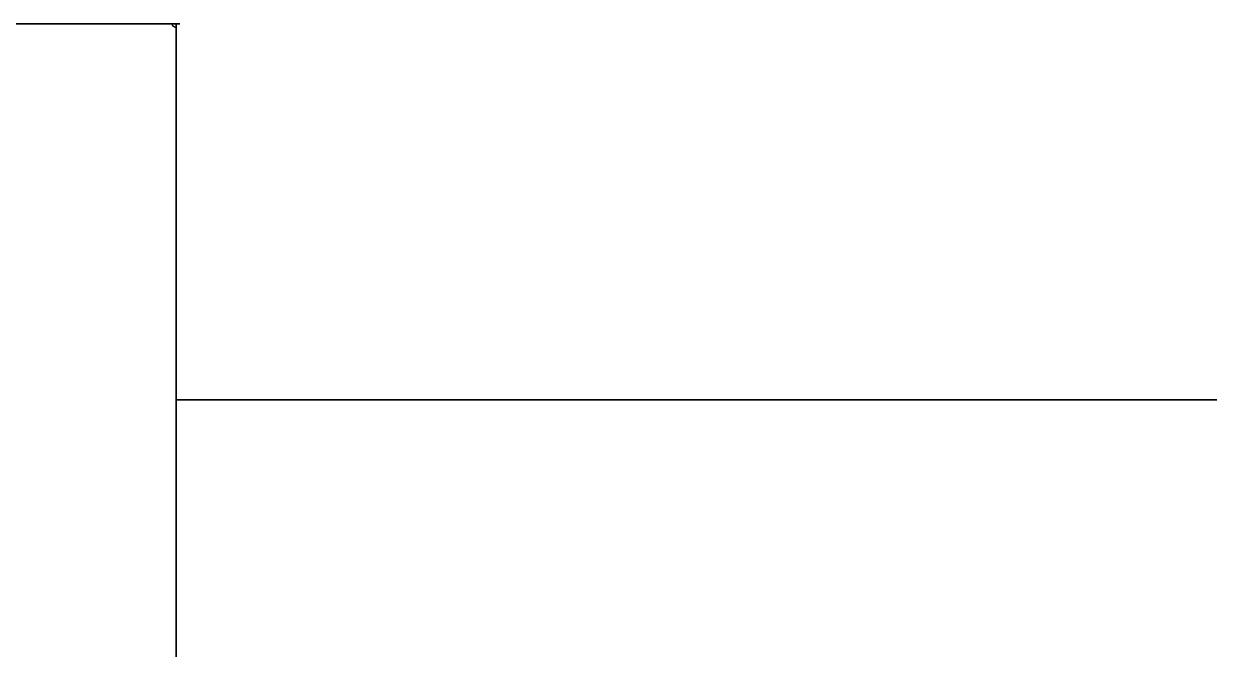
# Model space of a CAD drawing. Header units: millimetres. Extents: x -125 to 1811, y -680 to 320.
# Drawn here: x 132.95 to 164.45, y 63.37 to 80 of the extents above; entities that cross this region are included whole.
import ezdxf

# ---------------------------------------------------------------- set-up
doc = ezdxf.new("R2010")
doc.units = ezdxf.units.MM
doc.header["$MEASUREMENT"] = 0

msp = doc.modelspace()

# ---------------------------------------------------------------- linework, layer by layer
for p, q in [((136.9, 80, 425), (125, 80, 425)), ((125, 80, 425), (136.9, 80, 425)), ((137, 80, 665), (125, 80, 665)), ((125, 80, 665), (137, 80, 665)), ((137, 80, 425.1), (137, 80, 665)), ((137, 80, 665), (137, 12.45, 665)), ((137, 12.45, 665), (137, 80, 665)), ((137, 80, 665), (137, 80, 425.1)), ((137, 12.45, 425), (137, 79.9, 425)), ((137, 79.9, 425), (137, 12.45, 425)), ((137, 4.45, 316), (137, 70, 316)), ((137, 70, 316), (137, 70, 300)), ((137, 70, 300), (137, -70, 300)), ((137, 70, 684), (137, 4.45, 684)), ((137, 70, 700), (137, 70, 684)), ((137, -70, 700), (137, 70, 700)), ((137, 70, 300), (137, -70, 300)), ((637, 70, 300), (137, 70, 300)), ((137, 70, 700), (637, 70, 700)), ((137, -70, 700), (137, 70, 700)), ((137, 70, 316), (637, 70, 316)), ((137, 4.45, 316), (137, 70, 316)), ((137, 70, 684), (137, 4.45, 684)), ((637, 70, 684), (137, 70, 684)), ((137, 70, 684), (637, 70, 684)), ((137, 70, 700), (137, 70, 684)), ((637, 70, 700), (137, 70, 700)), ((137, 70, 300), (637, 70, 300)), ((137, 70, 316), (137, 70, 300)), ((637, 70, 316), (137, 70, 316))]:
    msp.add_line(p, q)
at = {"extrusion": (1.58331e-11, 4.28335e-12, -1)}
msp.add_arc((-137, 80, -425), 0.1, 329.7241, 0, dxfattribs=at)
at = {"extrusion": (2.42594e-13, 1, -1.00486e-13)}
msp.add_arc((-137, 425, 80), 0.1, 360, 90, dxfattribs=at)
at = {"extrusion": (-1.37232e-12, -1.37232e-12, -1)}
msp.add_arc((-137, 80, -425), 0.1, 270, 0, dxfattribs=at)
at = {"extrusion": (0, 1, 0)}
msp.add_arc((-137, 425, 80), 0.1, 360, 90, dxfattribs=at)
at = {"extrusion": (0, 0, -1)}
msp.add_arc((-137, 80, -425), 0.1, 270, 329.7241, dxfattribs=at)
at = {"extrusion": (1, 4.85189e-13, -2.00972e-13)}
msp.add_arc((80, 425, 137), 0.1, 90, 180, dxfattribs=at)
at = {"extrusion": (-1.42109e-13, 1, 0)}
msp.add_arc((-137, 425, 80), 0.1, 90, 270, dxfattribs=at)
at = {"extrusion": (1.42109e-13, -1, 0)}
msp.add_arc((137, 425, -80), 0.1, 270, 90, dxfattribs=at)
at = {"extrusion": (1, 0, 0)}
msp.add_arc((80, 425, 137), 0.1, 90, 180, dxfattribs=at)

doc.saveas('drawing.dxf')
